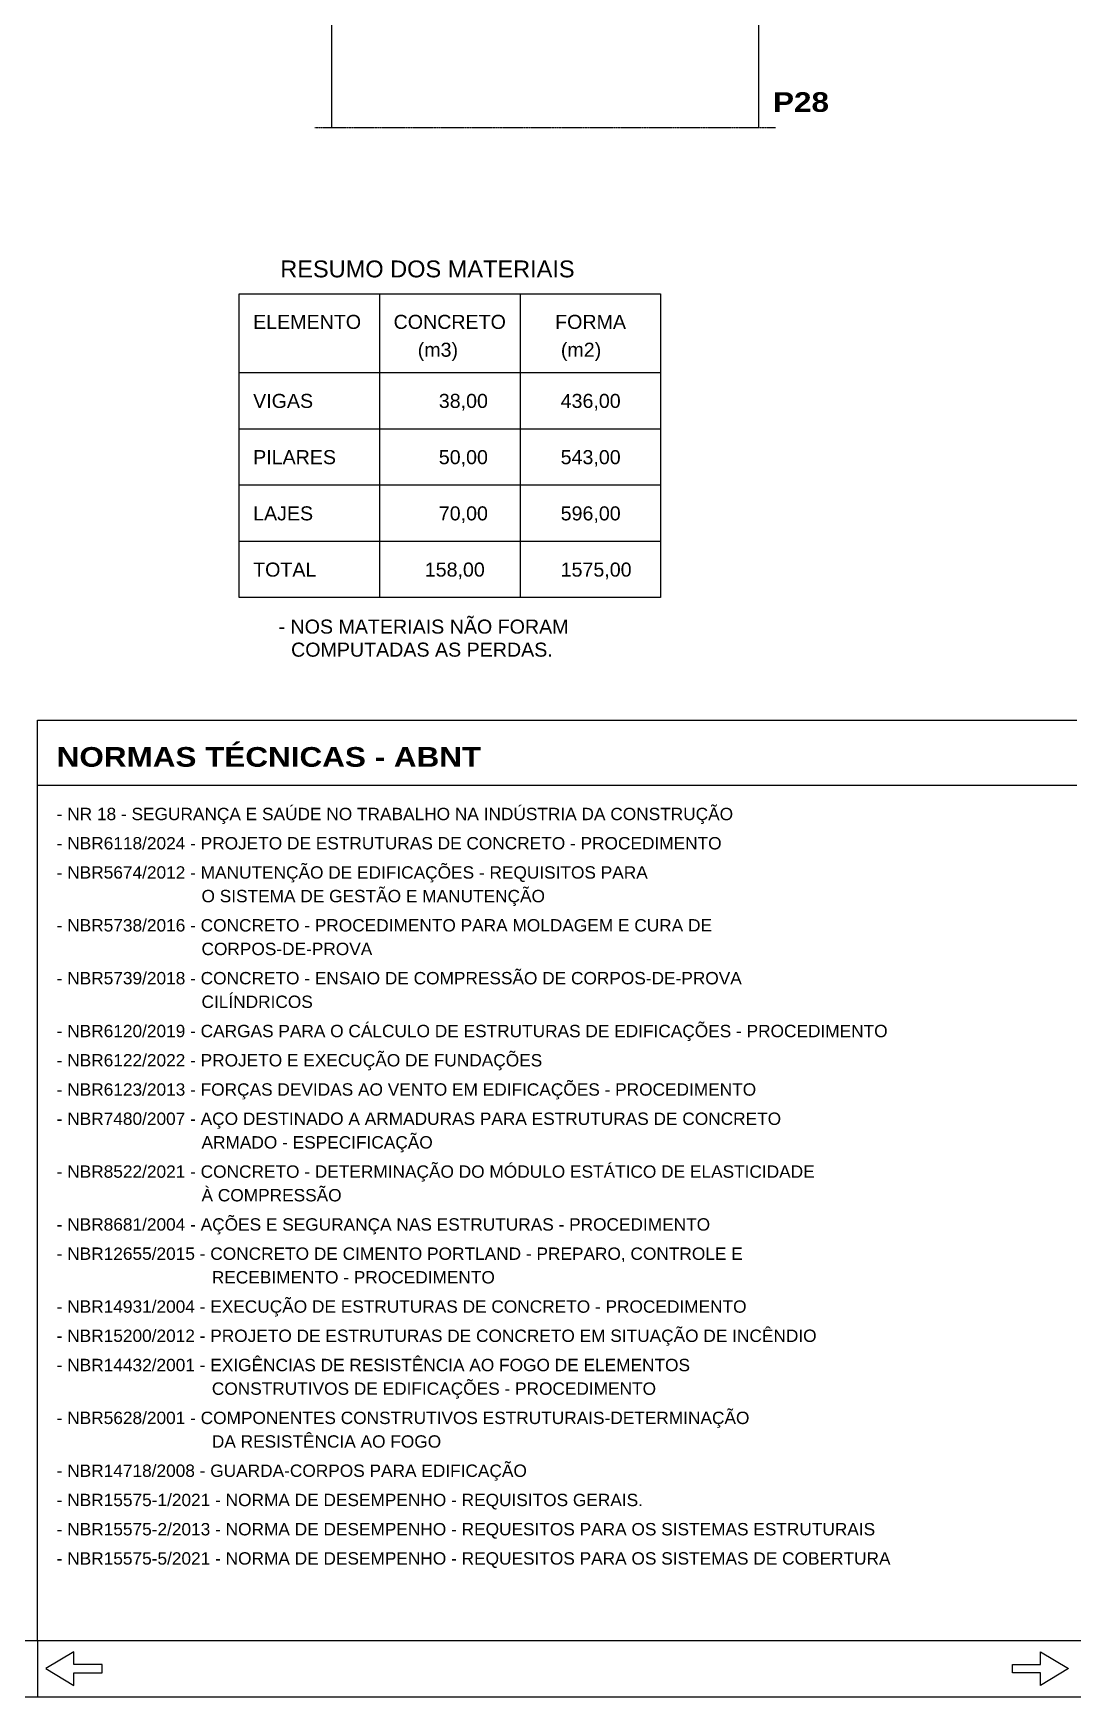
# Model space of a CAD drawing. Extents: x 0 to 7795, y 0 to 4205.
# Drawn here: x 5941 to 6866, y 0 to 1479 of the extents above; entities that cross this region are included whole.
import ezdxf

# ---------------------------------------------------------------- set-up
doc = ezdxf.new("R2010")
doc.units = 0
doc.header["$MEASUREMENT"] = 0
doc.linetypes.add('ESTILO_TQS_0007', pattern=[2.1, 1.5, -0.2, 0.2, -0.2])
for name, color, linetype in [('MTH-14', 2, 'CONTINUOUS'), ('MTH-179', 1, 'CONTINUOUS'), ('MTH-226', 6, 'CONTINUOUS'), ('MTH-230', 1, 'CONTINUOUS'), ('MTH-EIXO-217', 8, 'CONTINUOUS'), ('MTH-FACE-VIGA', 7, 'CONTINUOUS'), ('MTH-MARGEM', 5, 'CONTINUOUS'), ('MTH-TXT', 4, 'CONTINUOUS'), ('MTH-TXT-NEGRITO', 5, 'CONTINUOUS'), ('MTH-TXT-NOTAS', 3, 'CONTINUOUS'), ('MTH-TXT2', 5, 'CONTINUOUS')]:
    doc.layers.add(name, color=color, linetype=linetype)
doc.styles.add('TQS_ARIAL', font='arial.ttf')
doc.styles.add('TQS_ARIAL_BLACK', font='ariblk.ttf')

msp = doc.modelspace()

# ---------------------------------------------------------------- linework, layer by layer
at = {"layer": 'MTH-14', "linetype": 'Continuous'}
for p, q in [((6249.414466, 1247.58211), (6249.414466, 977.581988)), ((6374.414466, 1247.58211), (6374.414466, 977.581988)), ((6124.414466, 1127.581988), (6499.414466, 1127.581988)), ((6124.414466, 1077.581988), (6499.414466, 1077.581988))]:
    msp.add_line(p, q, dxfattribs=at)
at = {"layer": 'MTH-179', "linetype": 'Continuous'}
for p, q in [((5945.004008, 49.997781), (5945.004008, -0.002219)), ((0.004008, -0.002219), (7795.004008, -0.002219))]:
    msp.add_line(p, q, dxfattribs=at)
for points in [[(5952.503275, 24.997781), (5977.503275, 9.997781), (5977.503275, 21.247781), (6002.503275, 21.247781), (6002.503275, 28.747781), (5977.503275, 28.747781), (5977.503275, 39.997781), (5952.503275, 24.997781)], [(6862.504003, 24.997781), (6837.504003, 9.997781), (6837.504003, 21.247781), (6812.504003, 21.247781), (6812.504003, 28.747781), (6837.504003, 28.747781), (6837.504003, 39.997781), (6862.504003, 24.997781)]]:
    msp.add_lwpolyline(points, dxfattribs=at)
at = {"layer": 'MTH-226', "linetype": 'Continuous'}
for p, q in [((5945.004003, 868.478723), (6870.004003, 868.478723)), ((5945.004003, 868.478723), (6820.004003, 868.478723)), ((5945.004104, 868.478723), (6820.004104, 868.478723))]:
    msp.add_line(p, q, dxfattribs=at)
at = {"layer": 'MTH-230', "linetype": 'Continuous'}
for p, q in [((5945.004003, 49.997781), (5945.004003, 868.478723)), ((5945.004104, 810.478723), (6870.004003, 810.478723))]:
    msp.add_line(p, q, dxfattribs=at)
at = {"layer": 'MTH-EIXO-217', "linetype": 'ESTILO_TQS_0007'}
msp.add_line((6601.867919, 1395.267866), (6191.867919, 1395.267866), dxfattribs=at)
at = {"layer": 'MTH-FACE-VIGA', "linetype": 'Continuous'}
for p, q in [((6206.867919, 1395.267866), (6206.867919, 1613.706644)), ((6586.867919, 1395.267866), (6586.867919, 1623.706644))]:
    msp.add_line(p, q, dxfattribs=at)
at = {"layer": 'MTH-MARGEM', "linetype": 'Continuous'}
msp.add_line((175.004008, 49.997781), (7745.004008, 49.997781), dxfattribs=at)
at = {"layer": 'MTH-TXT2', "linetype": 'Continuous'}
for p, q in [((6124.414466, 1247.58211), (6499.414466, 1247.58211)), ((6124.414466, 977.581988), (6124.414466, 1247.58211)), ((6499.414466, 1247.58211), (6499.414466, 977.581988)), ((6124.414466, 1177.581988), (6499.414466, 1177.581988)), ((6124.414466, 1027.581988), (6499.414466, 1027.581988)), ((6499.414466, 977.581988), (6124.414466, 977.581988))]:
    msp.add_line(p, q, dxfattribs=at)

# ---------------------------------------------------------------- texts
at = {"layer": 'MTH-TXT', "linetype": 'Continuous', "style": 'TQS_ARIAL'}
for s, p in [('VIGAS', (6136.914466, 1146.049274)), ('38,00', (6302.14745, 1146.049274)), ('436,00', (6410.567501, 1146.049274)), ('PILARES', (6136.914466, 1096.049274)), ('50,00', (6302.14745, 1096.049274)), ('543,00', (6410.567501, 1096.049274)), ('LAJES', (6136.914466, 1046.049274)), ('70,00', (6302.14745, 1046.049274)), ('596,00', (6410.567501, 1046.049274)), ('TOTAL', (6136.914466, 996.049274)), ('158,00', (6289.64745, 996.049274)), ('1575,00', (6410.567501, 996.049274))]:
    msp.add_text(s, height=12.5, dxfattribs=at).set_placement(p)
at = {"layer": 'MTH-TXT-NEGRITO', "linetype": 'Continuous', "style": 'TQS_ARIAL_BLACK'}
for s, p in [('P28', (6599.539633, 1409.314968)), ('NORMAS TÉCNICAS - ABNT', (5962.11358, 826.978723))]:
    msp.add_text(s, height=17.5, dxfattribs=at).set_placement(p)
at = {"layer": 'MTH-TXT-NOTAS', "linetype": 'Continuous', "style": 'TQS_ARIAL'}
for s, p in [('- NR 18 - SEGURANÇA E SAÚDE NO TRABALHO NA INDÚSTRIA DA CONSTRUÇÃO', (5962.11358, 779.478723)), ('- NBR6118/2024 - PROJETO DE ESTRUTURAS DE CONCRETO - PROCEDIMENTO', (5962.11358, 753.478723)), ('- NBR5674/2012 - MANUTENÇÃO DE EDIFICAÇÕES - REQUISITOS PARA', (5962.11358, 727.478723)), ('O SISTEMA DE GESTÃO E MANUTENÇÃO', (6090.986964, 706.478723)), ('- NBR5738/2016 - CONCRETO - PROCEDIMENTO PARA MOLDAGEM E CURA DE', (5962.11358, 680.478723)), ('CORPOS-DE-PROVA', (6090.986964, 659.478723)), ('- NBR5739/2018 - CONCRETO - ENSAIO DE COMPRESSÃO DE CORPOS-DE-PROVA', (5962.11358, 633.478723)), ('CILÍNDRICOS', (6090.986964, 612.478723)), ('- NBR6120/2019 - CARGAS PARA O CÁLCULO DE ESTRUTURAS DE EDIFICAÇÕES - PROCEDIMENTO', (5962.11358, 586.478723)), ('- NBR6122/2022 - PROJETO E EXECUÇÃO DE FUNDAÇÕES', (5962.11358, 560.478723)), ('- NBR6123/2013 - FORÇAS DEVIDAS AO VENTO EM EDIFICAÇÕES - PROCEDIMENTO', (5962.11358, 534.478723)), ('- NBR7480/2007 - AÇO DESTINADO A ARMADURAS PARA ESTRUTURAS DE CONCRETO', (5962.11358, 508.478723)), ('ARMADO - ESPECIFICAÇÃO', (6090.986964, 487.478723)), ('- NBR8522/2021 - CONCRETO - DETERMINAÇÃO DO MÓDULO ESTÁTICO DE ELASTICIDADE', (5962.11358, 461.478723)), ('À COMPRESSÃO', (6090.986964, 440.478723)), ('- NBR8681/2004 - AÇÕES E SEGURANÇA NAS ESTRUTURAS - PROCEDIMENTO', (5962.11358, 414.478723)), ('- NBR12655/2015 - CONCRETO DE CIMENTO PORTLAND - PREPARO, CONTROLE E', (5962.11358, 388.478723)), ('RECEBIMENTO - PROCEDIMENTO', (6100.190177, 367.478723)), ('- NBR14931/2004 - EXECUÇÃO DE ESTRUTURAS DE CONCRETO - PROCEDIMENTO', (5962.11358, 341.478723)), ('- NBR15200/2012 - PROJETO DE ESTRUTURAS DE CONCRETO EM SITUAÇÃO DE INCÊNDIO', (5962.11358, 315.478723)), ('- NBR14432/2001 - EXIGÊNCIAS DE RESISTÊNCIA AO FOGO DE ELEMENTOS', (5962.11358, 289.478723)), ('CONSTRUTIVOS DE EDIFICAÇÕES - PROCEDIMENTO', (6100.190177, 268.478723)), ('- NBR5628/2001 - COMPONENTES CONSTRUTIVOS ESTRUTURAIS-DETERMINAÇÃO', (5962.11358, 242.478723)), ('DA RESISTÊNCIA AO FOGO', (6100.190177, 221.478723)), ('- NBR14718/2008 - GUARDA-CORPOS PARA EDIFICAÇÃO', (5962.11358, 195.478723)), ('- NBR15575-1/2021 - NORMA DE DESEMPENHO - REQUISITOS GERAIS.', (5962.11358, 169.478723)), ('- NBR15575-2/2013 - NORMA DE DESEMPENHO - REQUESITOS PARA OS SISTEMAS ESTRUTURAIS', (5962.11358, 143.478723)), ('- NBR15575-5/2021 - NORMA DE DESEMPENHO - REQUESITOS PARA OS SISTEMAS DE COBERTURA', (5962.11358, 117.478723))]:
    msp.add_text(s, height=11, dxfattribs=at).set_placement(p)
at = {"layer": 'MTH-TXT2', "linetype": 'Continuous', "style": 'TQS_ARIAL'}
for s, height, p in [('RESUMO DOS MATERIAIS', 15.000001, (6161.051185, 1262.163165)), ('ELEMENTO', 12.5, (6136.914466, 1216.331988)), ('CONCRETO', 12.5, (6261.914466, 1216.331988)), ('FORMA', 12.5, (6405.664466, 1216.331988)), ('(m3)', 12.5, (6283.380287, 1191.563922)), ('(m2)', 12.5, (6410.773841, 1191.563922)), ('- NOS MATERIAIS NÃO FORAM', 12.5, (6159.521512, 945.357223)), ('COMPUTADAS AS PERDAS.', 12.5, (6170.691971, 924.857223))]:
    msp.add_text(s, height=height, dxfattribs=at).set_placement(p)

doc.saveas('drawing.dxf')
